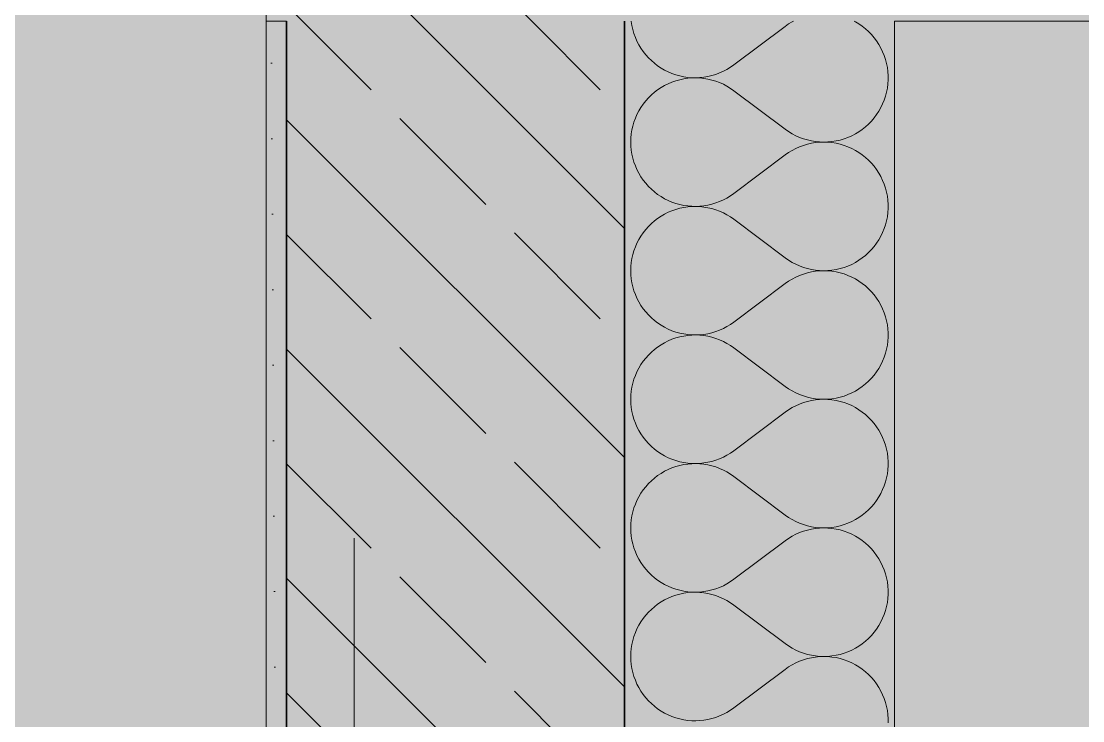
# Model space of a CAD drawing. Header units: metres. Extents: x -22.4 to 53.1, y 133.6 to 157.9.
# Drawn here: x 0.154 to 0.94, y 137.122 to 137.64 of the extents above; entities that cross this region are included whole.
import ezdxf

# ---------------------------------------------------------------- set-up
doc = ezdxf.new("R2010")
doc.units = ezdxf.units.M
doc.header["$MEASUREMENT"] = 0
doc.linetypes.add('Strichpunktlinie', pattern=[0.006703, 0.003528, -0.001764, 0, -0.001411])
for name, color, linetype in [('00  Raster', 7, 'Continuous'), ('10  Treppen + Rampen', 7, 'Continuous'), ('10  Wand Massiv', 7, 'Continuous'), ('10  Wand Massiv_Schnittschraffur', 7, 'Continuous'), ('Neubau_10  Treppen + Rampen', 7, 'Continuous')]:
    doc.layers.add(name, color=color, linetype=linetype)
pattern_1 = [(135, (-110.10794, 75.26466), (0.08485281, 0.08485281), []), (135, (-110.15037, 75.22224), (0.08485281, 0.08485281), [0.09, -0.03])]

# ---------------------------------------------------------------- blocks, each defined once
blk = doc.blocks.new('*X8', base_point=(-23.4289, 120.77961))
at = {"layer": '10  Wand Massiv_Schnittschraffur', "color": 98, "linetype": 'Continuous', "lineweight": 13, "ltscale": 1000, "true_color": 0x000100}
for p, q in [((0.60553, 137.63991), (0.60556, 137.63961)), ((0.60556, 137.63961), (0.60604, 137.63663)), ((0.60604, 137.63663), (0.6067, 137.63369)), ((0.6067, 137.63369), (0.60754, 137.6308)), ((0.71947, 137.63609), (0.68137, 137.60752)), ((0.72197, 137.63785), (0.71947, 137.63609)), ((0.72458, 137.63944), (0.72197, 137.63785)), ((0.72548, 137.63991), (0.72458, 137.63944)), ((0.77136, 137.63951), (0.7706, 137.63991)), ((0.77397, 137.63793), (0.77136, 137.63951)), ((0.77648, 137.63619), (0.77397, 137.63793)), ((0.77887, 137.63428), (0.77648, 137.63619)), ((0.78114, 137.63223), (0.77887, 137.63428)), ((0.60754, 137.6308), (0.60857, 137.62797)), ((0.60857, 137.62797), (0.60977, 137.62521)), ((0.78326, 137.63004), (0.78114, 137.63223)), ((0.78525, 137.62771), (0.78326, 137.63004)), ((0.78708, 137.62527), (0.78525, 137.62771)), ((0.60977, 137.62521), (0.61115, 137.62253)), ((0.61115, 137.62253), (0.61269, 137.61994)), ((0.61269, 137.61994), (0.6144, 137.61746)), ((0.78874, 137.62271), (0.78708, 137.62527)), ((0.79025, 137.62004), (0.78874, 137.62271)), ((0.79157, 137.61729), (0.79025, 137.62004)), ((0.6144, 137.61746), (0.61625, 137.61509)), ((0.61625, 137.61509), (0.61826, 137.61284)), ((0.61826, 137.61284), (0.6204, 137.61072)), ((0.6204, 137.61072), (0.62267, 137.60874)), ((0.79272, 137.61446), (0.79157, 137.61729)), ((0.79368, 137.61156), (0.79272, 137.61446)), ((0.79446, 137.6086), (0.79368, 137.61156)), ((0.62267, 137.60874), (0.62506, 137.60691)), ((0.62506, 137.60691), (0.62756, 137.60523)), ((0.62756, 137.60523), (0.63017, 137.60372)), ((0.63017, 137.60372), (0.63286, 137.60237)), ((0.63286, 137.60237), (0.63564, 137.6012)), ((0.67092, 137.60158), (0.67367, 137.60281)), ((0.67367, 137.60281), (0.67634, 137.60422)), ((0.67634, 137.60422), (0.67891, 137.60579)), ((0.67891, 137.60579), (0.68137, 137.60752)), ((0.79505, 137.60561), (0.79446, 137.6086)), ((0.79544, 137.60257), (0.79505, 137.60561)), ((0.79563, 137.59952), (0.79544, 137.60257)), ((0.63564, 137.5948), (0.63286, 137.59362)), ((0.63564, 137.6012), (0.63848, 137.6002)), ((0.63848, 137.59579), (0.63564, 137.5948)), ((0.63848, 137.6002), (0.64138, 137.59939)), ((0.64138, 137.59661), (0.63848, 137.59579)), ((0.64138, 137.59939), (0.64432, 137.59876)), ((0.64432, 137.59724), (0.64138, 137.59661)), ((0.64432, 137.59876), (0.6473, 137.59832)), ((0.6473, 137.59768), (0.64432, 137.59724)), ((0.6473, 137.59832), (0.65031, 137.59806)), ((0.65031, 137.59793), (0.6473, 137.59768)), ((0.65031, 137.59806), (0.65332, 137.598)), ((0.65332, 137.59799), (0.65031, 137.59793)), ((0.65332, 137.598), (0.65633, 137.59813)), ((0.65633, 137.59787), (0.65332, 137.59799)), ((0.65633, 137.59813), (0.65932, 137.59845)), ((0.65932, 137.59755), (0.65633, 137.59787)), ((0.65932, 137.59845), (0.66229, 137.59895)), ((0.66229, 137.59704), (0.65932, 137.59755)), ((0.66229, 137.59895), (0.66522, 137.59965)), ((0.66522, 137.59635), (0.66229, 137.59704)), ((0.66522, 137.59965), (0.6681, 137.60052)), ((0.6681, 137.59547), (0.66522, 137.59635)), ((0.6681, 137.60052), (0.67092, 137.60158)), ((0.67092, 137.59441), (0.6681, 137.59547)), ((0.67367, 137.59318), (0.67092, 137.59441)), ((0.79544, 137.59342), (0.79563, 137.59647)), ((0.79563, 137.59647), (0.79563, 137.59952)), ((0.62267, 137.58725), (0.6204, 137.58527)), ((0.62506, 137.58908), (0.62267, 137.58725)), ((0.62756, 137.59076), (0.62506, 137.58908)), ((0.63017, 137.59227), (0.62756, 137.59076)), ((0.63286, 137.59362), (0.63017, 137.59227)), ((0.67634, 137.59177), (0.67367, 137.59318)), ((0.67891, 137.5902), (0.67634, 137.59177)), ((0.68137, 137.58847), (0.67891, 137.5902)), ((0.71947, 137.5599), (0.68137, 137.58847)), ((0.79368, 137.58443), (0.79446, 137.58739)), ((0.79446, 137.58739), (0.79505, 137.59039)), ((0.79505, 137.59039), (0.79544, 137.59342)), ((0.6144, 137.57853), (0.61269, 137.57605)), ((0.61625, 137.58091), (0.6144, 137.57853)), ((0.61826, 137.58316), (0.61625, 137.58091)), ((0.6204, 137.58527), (0.61826, 137.58316)), ((0.79025, 137.57595), (0.79157, 137.5787)), ((0.79157, 137.5787), (0.79272, 137.58153)), ((0.79272, 137.58153), (0.79368, 137.58443)), ((0.60977, 137.57078), (0.60857, 137.56802)), ((0.61115, 137.57346), (0.60977, 137.57078)), ((0.61269, 137.57605), (0.61115, 137.57346)), ((0.78525, 137.56828), (0.78708, 137.57073)), ((0.78708, 137.57073), (0.78874, 137.57329)), ((0.78874, 137.57329), (0.79025, 137.57595)), ((0.60754, 137.56519), (0.6067, 137.5623)), ((0.60857, 137.56802), (0.60754, 137.56519)), ((0.77887, 137.56171), (0.78114, 137.56376)), ((0.78114, 137.56376), (0.78326, 137.56595)), ((0.78326, 137.56595), (0.78525, 137.56828)), ((0.60556, 137.55639), (0.60528, 137.55339)), ((0.60604, 137.55936), (0.60556, 137.55639)), ((0.6067, 137.5623), (0.60604, 137.55936)), ((0.71947, 137.5599), (0.72197, 137.55815)), ((0.72197, 137.55815), (0.72458, 137.55656)), ((0.72458, 137.55656), (0.72728, 137.55514)), ((0.72728, 137.55514), (0.73008, 137.5539)), ((0.76585, 137.55384), (0.76865, 137.55507)), ((0.76865, 137.55507), (0.77136, 137.55648)), ((0.77136, 137.55648), (0.77397, 137.55806)), ((0.77397, 137.55806), (0.77648, 137.55981)), ((0.77648, 137.55981), (0.77887, 137.56171)), ((0.60528, 137.55339), (0.60518, 137.55038)), ((0.60518, 137.55038), (0.60528, 137.54737)), ((0.60528, 137.54737), (0.60556, 137.54437)), ((0.73008, 137.5539), (0.73294, 137.55283)), ((0.73294, 137.54792), (0.73008, 137.54686)), ((0.73294, 137.55283), (0.73587, 137.55196)), ((0.73587, 137.5488), (0.73294, 137.54792)), ((0.73587, 137.55196), (0.73885, 137.55127)), ((0.73885, 137.54948), (0.73587, 137.5488)), ((0.73885, 137.55127), (0.74186, 137.55078)), ((0.74186, 137.54998), (0.73885, 137.54948)), ((0.74186, 137.55078), (0.7449, 137.55048)), ((0.7449, 137.55027), (0.74186, 137.54998)), ((0.7449, 137.55048), (0.74796, 137.55038)), ((0.74796, 137.55038), (0.7449, 137.55027)), ((0.74796, 137.55038), (0.75101, 137.55047)), ((0.75101, 137.55028), (0.74796, 137.55038)), ((0.75101, 137.55047), (0.75405, 137.55076)), ((0.75405, 137.55), (0.75101, 137.55028)), ((0.75405, 137.55076), (0.75707, 137.55124)), ((0.75707, 137.54951), (0.75405, 137.55)), ((0.75707, 137.55124), (0.76005, 137.55192)), ((0.76005, 137.54884), (0.75707, 137.54951)), ((0.76005, 137.55192), (0.76298, 137.55278)), ((0.76298, 137.54797), (0.76005, 137.54884)), ((0.76298, 137.55278), (0.76585, 137.55384)), ((0.76585, 137.54692), (0.76298, 137.54797)), ((0.60556, 137.54437), (0.60604, 137.54139)), ((0.60604, 137.54139), (0.6067, 137.53846)), ((0.71947, 137.54085), (0.68137, 137.51228)), ((0.72197, 137.54261), (0.71947, 137.54085)), ((0.72458, 137.5442), (0.72197, 137.54261)), ((0.72728, 137.54562), (0.72458, 137.5442)), ((0.73008, 137.54686), (0.72728, 137.54562)), ((0.76865, 137.54569), (0.76585, 137.54692)), ((0.77136, 137.54428), (0.76865, 137.54569)), ((0.77397, 137.5427), (0.77136, 137.54428)), ((0.77648, 137.54095), (0.77397, 137.5427)), ((0.77887, 137.53905), (0.77648, 137.54095)), ((0.6067, 137.53846), (0.60754, 137.53556)), ((0.60754, 137.53556), (0.60857, 137.53273)), ((0.60857, 137.53273), (0.60977, 137.52997)), ((0.78114, 137.53699), (0.77887, 137.53905)), ((0.78326, 137.5348), (0.78114, 137.53699)), ((0.78525, 137.53248), (0.78326, 137.5348)), ((0.78708, 137.53003), (0.78525, 137.53248)), ((0.60977, 137.52997), (0.61115, 137.52729)), ((0.61115, 137.52729), (0.61269, 137.52471)), ((0.61269, 137.52471), (0.6144, 137.52222)), ((0.78874, 137.52747), (0.78708, 137.53003)), ((0.79025, 137.52481), (0.78874, 137.52747)), ((0.79157, 137.52205), (0.79025, 137.52481)), ((0.6144, 137.52222), (0.61625, 137.51985)), ((0.61625, 137.51985), (0.61826, 137.5176)), ((0.61826, 137.5176), (0.6204, 137.51548)), ((0.79272, 137.51922), (0.79157, 137.52205)), ((0.79368, 137.51632), (0.79272, 137.51922)), ((0.79446, 137.51337), (0.79368, 137.51632)), ((0.6204, 137.51548), (0.62267, 137.5135)), ((0.62267, 137.5135), (0.62506, 137.51167)), ((0.62506, 137.51167), (0.62756, 137.51)), ((0.62756, 137.51), (0.63017, 137.50848)), ((0.63017, 137.50848), (0.63286, 137.50713)), ((0.67367, 137.50758), (0.67634, 137.50898)), ((0.67634, 137.50898), (0.67891, 137.51055)), ((0.67891, 137.51055), (0.68137, 137.51228)), ((0.79505, 137.51037), (0.79446, 137.51337)), ((0.79544, 137.50734), (0.79505, 137.51037)), ((0.63286, 137.50713), (0.63564, 137.50596)), ((0.63564, 137.50596), (0.63848, 137.50496)), ((0.63848, 137.50055), (0.63564, 137.49956)), ((0.63848, 137.50496), (0.64138, 137.50415)), ((0.64138, 137.50137), (0.63848, 137.50055)), ((0.64138, 137.50415), (0.64432, 137.50352)), ((0.64432, 137.502), (0.64138, 137.50137)), ((0.64432, 137.50352), (0.6473, 137.50308)), ((0.6473, 137.50244), (0.64432, 137.502)), ((0.6473, 137.50308), (0.65031, 137.50282)), ((0.65031, 137.50269), (0.6473, 137.50244)), ((0.65031, 137.50282), (0.65332, 137.50276)), ((0.65332, 137.50276), (0.65031, 137.50269)), ((0.65332, 137.50276), (0.65633, 137.50289)), ((0.65633, 137.50263), (0.65332, 137.50276)), ((0.65633, 137.50289), (0.65932, 137.50321)), ((0.65932, 137.50231), (0.65633, 137.50263)), ((0.65932, 137.50321), (0.66229, 137.50371)), ((0.66229, 137.5018), (0.65932, 137.50231)), ((0.66229, 137.50371), (0.66522, 137.50441)), ((0.66522, 137.50111), (0.66229, 137.5018)), ((0.66522, 137.50441), (0.6681, 137.50528)), ((0.6681, 137.50023), (0.66522, 137.50111)), ((0.6681, 137.50528), (0.67092, 137.50634)), ((0.67092, 137.49918), (0.6681, 137.50023)), ((0.67092, 137.50634), (0.67367, 137.50758)), ((0.79563, 137.50429), (0.79544, 137.50734)), ((0.79544, 137.49818), (0.79563, 137.50123)), ((0.79563, 137.50123), (0.79563, 137.50429)), ((0.62506, 137.49385), (0.62267, 137.49201)), ((0.62756, 137.49552), (0.62506, 137.49385)), ((0.63017, 137.49704), (0.62756, 137.49552)), ((0.63286, 137.49838), (0.63017, 137.49704)), ((0.63564, 137.49956), (0.63286, 137.49838)), ((0.67367, 137.49794), (0.67092, 137.49918)), ((0.67634, 137.49654), (0.67367, 137.49794)), ((0.67891, 137.49497), (0.67634, 137.49654)), ((0.68137, 137.49324), (0.67891, 137.49497)), ((0.71947, 137.46466), (0.68137, 137.49324)), ((0.79368, 137.4892), (0.79446, 137.49215)), ((0.79446, 137.49215), (0.79505, 137.49515)), ((0.79505, 137.49515), (0.79544, 137.49818)), ((0.61625, 137.48567), (0.6144, 137.4833)), ((0.61826, 137.48792), (0.61625, 137.48567)), ((0.6204, 137.49004), (0.61826, 137.48792)), ((0.62267, 137.49201), (0.6204, 137.49004)), ((0.79157, 137.48346), (0.79272, 137.4863)), ((0.79272, 137.4863), (0.79368, 137.4892)), ((0.61115, 137.47823), (0.60977, 137.47555)), ((0.61269, 137.48081), (0.61115, 137.47823)), ((0.6144, 137.4833), (0.61269, 137.48081)), ((0.78708, 137.47549), (0.78874, 137.47805)), ((0.78874, 137.47805), (0.79025, 137.48071)), ((0.79025, 137.48071), (0.79157, 137.48346)), ((0.60754, 137.46995), (0.6067, 137.46706)), ((0.60857, 137.47278), (0.60754, 137.46995)), ((0.60977, 137.47555), (0.60857, 137.47278)), ((0.77887, 137.46647), (0.78114, 137.46852)), ((0.78114, 137.46852), (0.78326, 137.47072)), ((0.78326, 137.47072), (0.78525, 137.47304)), ((0.78525, 137.47304), (0.78708, 137.47549)), ((0.60556, 137.46115), (0.60528, 137.45815)), ((0.60604, 137.46412), (0.60556, 137.46115)), ((0.6067, 137.46706), (0.60604, 137.46412)), ((0.71947, 137.46466), (0.72197, 137.46291)), ((0.72197, 137.46291), (0.72458, 137.46132)), ((0.72458, 137.46132), (0.72728, 137.4599)), ((0.76865, 137.45983), (0.77136, 137.46124)), ((0.77136, 137.46124), (0.77397, 137.46282)), ((0.77397, 137.46282), (0.77648, 137.46457)), ((0.77648, 137.46457), (0.77887, 137.46647)), ((0.60528, 137.45815), (0.60518, 137.45514)), ((0.60518, 137.45514), (0.60528, 137.45213)), ((0.72728, 137.4599), (0.73008, 137.45866)), ((0.73008, 137.45866), (0.73294, 137.4576)), ((0.73294, 137.4576), (0.73587, 137.45672)), ((0.73587, 137.45356), (0.73294, 137.45268)), ((0.73587, 137.45672), (0.73885, 137.45604)), ((0.73885, 137.45424), (0.73587, 137.45356)), ((0.73885, 137.45604), (0.74186, 137.45554)), ((0.74186, 137.45474), (0.73885, 137.45424)), ((0.74186, 137.45554), (0.7449, 137.45524)), ((0.7449, 137.45504), (0.74186, 137.45474)), ((0.7449, 137.45524), (0.74796, 137.45514)), ((0.74796, 137.45514), (0.7449, 137.45504)), ((0.74796, 137.45514), (0.75101, 137.45523)), ((0.75101, 137.45505), (0.74796, 137.45514)), ((0.75101, 137.45523), (0.75405, 137.45552)), ((0.75405, 137.45476), (0.75101, 137.45505)), ((0.75405, 137.45552), (0.75707, 137.456)), ((0.75707, 137.45428), (0.75405, 137.45476)), ((0.75707, 137.456), (0.76005, 137.45668)), ((0.76005, 137.4536), (0.75707, 137.45428)), ((0.76005, 137.45668), (0.76298, 137.45755)), ((0.76298, 137.45273), (0.76005, 137.4536)), ((0.76298, 137.45755), (0.76585, 137.4586)), ((0.76585, 137.4586), (0.76865, 137.45983)), ((0.60528, 137.45213), (0.60556, 137.44913)), ((0.60556, 137.44913), (0.60604, 137.44616)), ((0.60604, 137.44616), (0.6067, 137.44322)), ((0.71947, 137.44562), (0.68137, 137.41704)), ((0.72197, 137.44737), (0.71947, 137.44562)), ((0.72458, 137.44896), (0.72197, 137.44737)), ((0.72728, 137.45038), (0.72458, 137.44896)), ((0.73008, 137.45162), (0.72728, 137.45038)), ((0.73294, 137.45268), (0.73008, 137.45162)), ((0.76585, 137.45168), (0.76298, 137.45273)), ((0.76865, 137.45045), (0.76585, 137.45168)), ((0.77136, 137.44904), (0.76865, 137.45045)), ((0.77397, 137.44746), (0.77136, 137.44904)), ((0.77648, 137.44571), (0.77397, 137.44746)), ((0.77887, 137.44381), (0.77648, 137.44571)), ((0.6067, 137.44322), (0.60754, 137.44033)), ((0.60754, 137.44033), (0.60857, 137.43749)), ((0.60857, 137.43749), (0.60977, 137.43473)), ((0.78114, 137.44176), (0.77887, 137.44381)), ((0.78326, 137.43956), (0.78114, 137.44176)), ((0.78525, 137.43724), (0.78326, 137.43956)), ((0.78708, 137.43479), (0.78525, 137.43724)), ((0.60977, 137.43473), (0.61115, 137.43205)), ((0.61115, 137.43205), (0.61269, 137.42947)), ((0.61269, 137.42947), (0.6144, 137.42698)), ((0.78874, 137.43223), (0.78708, 137.43479)), ((0.79025, 137.42957), (0.78874, 137.43223)), ((0.79157, 137.42682), (0.79025, 137.42957)), ((0.6144, 137.42698), (0.61625, 137.42461)), ((0.61625, 137.42461), (0.61826, 137.42236)), ((0.61826, 137.42236), (0.6204, 137.42024)), ((0.79272, 137.42398), (0.79157, 137.42682)), ((0.79368, 137.42108), (0.79272, 137.42398)), ((0.6204, 137.42024), (0.62267, 137.41827)), ((0.62267, 137.41827), (0.62506, 137.41643)), ((0.62506, 137.41643), (0.62756, 137.41476)), ((0.62756, 137.41476), (0.63017, 137.41324)), ((0.67367, 137.41234), (0.67634, 137.41374)), ((0.67634, 137.41374), (0.67891, 137.41531)), ((0.67891, 137.41531), (0.68137, 137.41704)), ((0.79446, 137.41813), (0.79368, 137.42108)), ((0.79505, 137.41513), (0.79446, 137.41813)), ((0.79544, 137.4121), (0.79505, 137.41513)), ((0.63017, 137.41324), (0.63286, 137.4119)), ((0.63286, 137.4119), (0.63564, 137.41072)), ((0.63564, 137.41072), (0.63848, 137.40973)), ((0.63848, 137.40973), (0.64138, 137.40891)), ((0.64138, 137.40613), (0.63848, 137.40532)), ((0.64138, 137.40891), (0.64432, 137.40828)), ((0.64432, 137.40676), (0.64138, 137.40613)), ((0.64432, 137.40828), (0.6473, 137.40784)), ((0.6473, 137.4072), (0.64432, 137.40676)), ((0.6473, 137.40784), (0.65031, 137.40759)), ((0.65031, 137.40746), (0.6473, 137.4072)), ((0.65031, 137.40759), (0.65332, 137.40752)), ((0.65332, 137.40752), (0.65031, 137.40746)), ((0.65332, 137.40752), (0.65633, 137.40765)), ((0.65633, 137.40739), (0.65332, 137.40752)), ((0.65633, 137.40765), (0.65932, 137.40797)), ((0.65932, 137.40707), (0.65633, 137.40739)), ((0.65932, 137.40797), (0.66229, 137.40848)), ((0.66229, 137.40657), (0.65932, 137.40707)), ((0.66229, 137.40848), (0.66522, 137.40917)), ((0.66522, 137.40587), (0.66229, 137.40657)), ((0.66522, 137.40917), (0.6681, 137.41005)), ((0.6681, 137.40499), (0.66522, 137.40587)), ((0.6681, 137.41005), (0.67092, 137.4111)), ((0.67092, 137.4111), (0.67367, 137.41234)), ((0.79563, 137.40905), (0.79544, 137.4121)), ((0.79544, 137.40294), (0.79563, 137.40599)), ((0.79563, 137.40599), (0.79563, 137.40905)), ((0.62506, 137.39861), (0.62267, 137.39678)), ((0.62756, 137.40028), (0.62506, 137.39861)), ((0.63017, 137.4018), (0.62756, 137.40028)), ((0.63286, 137.40315), (0.63017, 137.4018)), ((0.63564, 137.40432), (0.63286, 137.40315)), ((0.63848, 137.40532), (0.63564, 137.40432)), ((0.67092, 137.40394), (0.6681, 137.40499)), ((0.67367, 137.4027), (0.67092, 137.40394)), ((0.67634, 137.4013), (0.67367, 137.4027)), ((0.67891, 137.39973), (0.67634, 137.4013)), ((0.68137, 137.398), (0.67891, 137.39973)), ((0.71947, 137.36943), (0.68137, 137.398)), ((0.79446, 137.39691), (0.79505, 137.39991)), ((0.79505, 137.39991), (0.79544, 137.40294)), ((0.61625, 137.39043), (0.6144, 137.38806)), ((0.61826, 137.39268), (0.61625, 137.39043)), ((0.6204, 137.3948), (0.61826, 137.39268)), ((0.62267, 137.39678), (0.6204, 137.3948)), ((0.79157, 137.38823), (0.79272, 137.39106)), ((0.79272, 137.39106), (0.79368, 137.39396)), ((0.79368, 137.39396), (0.79446, 137.39691)), ((0.61115, 137.38299), (0.60977, 137.38031)), ((0.61269, 137.38557), (0.61115, 137.38299)), ((0.6144, 137.38806), (0.61269, 137.38557)), ((0.78708, 137.38025), (0.78874, 137.38281)), ((0.78874, 137.38281), (0.79025, 137.38547)), ((0.79025, 137.38547), (0.79157, 137.38823)), ((0.60754, 137.37472), (0.6067, 137.37182)), ((0.60857, 137.37755), (0.60754, 137.37472)), ((0.60977, 137.38031), (0.60857, 137.37755)), ((0.78114, 137.37329), (0.78326, 137.37548)), ((0.78326, 137.37548), (0.78525, 137.3778)), ((0.78525, 137.3778), (0.78708, 137.38025)), ((0.60604, 137.36889), (0.60556, 137.36591)), ((0.6067, 137.37182), (0.60604, 137.36889)), ((0.71947, 137.36943), (0.72197, 137.36767)), ((0.72197, 137.36767), (0.72458, 137.36608)), ((0.77136, 137.366), (0.77397, 137.36758)), ((0.77397, 137.36758), (0.77648, 137.36933)), ((0.77648, 137.36933), (0.77887, 137.37123)), ((0.77887, 137.37123), (0.78114, 137.37329)), ((0.60528, 137.36291), (0.60518, 137.3599)), ((0.60518, 137.3599), (0.60528, 137.35689)), ((0.60556, 137.36591), (0.60528, 137.36291)), ((0.72458, 137.36608), (0.72728, 137.36466)), ((0.72728, 137.36466), (0.73008, 137.36342)), ((0.73008, 137.36342), (0.73294, 137.36236)), ((0.73294, 137.36236), (0.73587, 137.36148)), ((0.73587, 137.36148), (0.73885, 137.3608)), ((0.73885, 137.35901), (0.73587, 137.35832)), ((0.73885, 137.3608), (0.74186, 137.3603)), ((0.74186, 137.3595), (0.73885, 137.35901)), ((0.74186, 137.3603), (0.7449, 137.36001)), ((0.7449, 137.3598), (0.74186, 137.3595)), ((0.7449, 137.36001), (0.74796, 137.3599)), ((0.74796, 137.3599), (0.7449, 137.3598)), ((0.74796, 137.3599), (0.75101, 137.35999)), ((0.75101, 137.35981), (0.74796, 137.3599)), ((0.75101, 137.35999), (0.75405, 137.36028)), ((0.75405, 137.35952), (0.75101, 137.35981)), ((0.75405, 137.36028), (0.75707, 137.36077)), ((0.75707, 137.35904), (0.75405, 137.35952)), ((0.75707, 137.36077), (0.76005, 137.36144)), ((0.76005, 137.35836), (0.75707, 137.35904)), ((0.76005, 137.36144), (0.76298, 137.36231)), ((0.76298, 137.36231), (0.76585, 137.36336)), ((0.76585, 137.36336), (0.76865, 137.36459)), ((0.76865, 137.36459), (0.77136, 137.366)), ((0.60528, 137.35689), (0.60556, 137.35389)), ((0.60556, 137.35389), (0.60604, 137.35092)), ((0.60604, 137.35092), (0.6067, 137.34798)), ((0.72197, 137.35213), (0.71947, 137.35038)), ((0.72458, 137.35372), (0.72197, 137.35213)), ((0.72728, 137.35514), (0.72458, 137.35372)), ((0.73008, 137.35638), (0.72728, 137.35514)), ((0.73294, 137.35745), (0.73008, 137.35638)), ((0.73587, 137.35832), (0.73294, 137.35745)), ((0.76298, 137.3575), (0.76005, 137.35836)), ((0.76585, 137.35644), (0.76298, 137.3575)), ((0.76865, 137.35521), (0.76585, 137.35644)), ((0.77136, 137.3538), (0.76865, 137.35521)), ((0.77397, 137.35222), (0.77136, 137.3538)), ((0.77648, 137.35047), (0.77397, 137.35222)), ((0.6067, 137.34798), (0.60754, 137.34509)), ((0.60754, 137.34509), (0.60857, 137.34226)), ((0.71947, 137.35038), (0.68137, 137.32181)), ((0.77887, 137.34857), (0.77648, 137.35047)), ((0.78114, 137.34652), (0.77887, 137.34857)), ((0.78326, 137.34432), (0.78114, 137.34652)), ((0.78525, 137.342), (0.78326, 137.34432)), ((0.60857, 137.34226), (0.60977, 137.3395)), ((0.60977, 137.3395), (0.61115, 137.33682)), ((0.61115, 137.33682), (0.61269, 137.33423)), ((0.78708, 137.33955), (0.78525, 137.342)), ((0.78874, 137.33699), (0.78708, 137.33955)), ((0.79025, 137.33433), (0.78874, 137.33699)), ((0.61269, 137.33423), (0.6144, 137.33175)), ((0.6144, 137.33175), (0.61625, 137.32937)), ((0.61625, 137.32937), (0.61826, 137.32712)), ((0.61826, 137.32712), (0.6204, 137.32501)), ((0.79157, 137.33158), (0.79025, 137.33433)), ((0.79272, 137.32875), (0.79157, 137.33158)), ((0.79368, 137.32585), (0.79272, 137.32875)), ((0.6204, 137.32501), (0.62267, 137.32303)), ((0.62267, 137.32303), (0.62506, 137.3212)), ((0.62506, 137.3212), (0.62756, 137.31952)), ((0.62756, 137.31952), (0.63017, 137.318)), ((0.67634, 137.31851), (0.67891, 137.32008)), ((0.67891, 137.32008), (0.68137, 137.32181)), ((0.79446, 137.32289), (0.79368, 137.32585)), ((0.79505, 137.31989), (0.79446, 137.32289)), ((0.79544, 137.31686), (0.79505, 137.31989)), ((0.63017, 137.318), (0.63286, 137.31666)), ((0.63286, 137.31666), (0.63564, 137.31548)), ((0.63564, 137.31548), (0.63848, 137.31449)), ((0.63848, 137.31449), (0.64138, 137.31367)), ((0.64138, 137.31367), (0.64432, 137.31304)), ((0.64432, 137.31152), (0.64138, 137.31089)), ((0.64432, 137.31304), (0.6473, 137.3126)), ((0.6473, 137.31196), (0.64432, 137.31152)), ((0.6473, 137.3126), (0.65031, 137.31235)), ((0.65031, 137.31222), (0.6473, 137.31196)), ((0.65031, 137.31235), (0.65332, 137.31229)), ((0.65332, 137.31228), (0.65031, 137.31222)), ((0.65332, 137.31229), (0.65633, 137.31241)), ((0.65633, 137.31215), (0.65332, 137.31228)), ((0.65633, 137.31241), (0.65932, 137.31273)), ((0.65932, 137.31183), (0.65633, 137.31215)), ((0.65932, 137.31273), (0.66229, 137.31324)), ((0.66229, 137.31133), (0.65932, 137.31183)), ((0.66229, 137.31324), (0.66522, 137.31393)), ((0.66522, 137.31393), (0.6681, 137.31481)), ((0.6681, 137.31481), (0.67092, 137.31587)), ((0.67092, 137.31587), (0.67367, 137.3171)), ((0.67367, 137.3171), (0.67634, 137.31851)), ((0.79563, 137.31381), (0.79544, 137.31686)), ((0.79563, 137.31075), (0.79563, 137.31381)), ((0.62756, 137.30505), (0.62506, 137.30337)), ((0.63017, 137.30656), (0.62756, 137.30505)), ((0.63286, 137.30791), (0.63017, 137.30656)), ((0.63564, 137.30908), (0.63286, 137.30791)), ((0.63848, 137.31008), (0.63564, 137.30908)), ((0.64138, 137.31089), (0.63848, 137.31008)), ((0.66522, 137.31063), (0.66229, 137.31133)), ((0.6681, 137.30976), (0.66522, 137.31063)), ((0.67092, 137.3087), (0.6681, 137.30976)), ((0.67367, 137.30747), (0.67092, 137.3087)), ((0.67634, 137.30606), (0.67367, 137.30747)), ((0.67891, 137.30449), (0.67634, 137.30606)), ((0.68137, 137.30276), (0.67891, 137.30449)), ((0.79446, 137.30168), (0.79505, 137.30467)), ((0.79505, 137.30467), (0.79544, 137.30771)), ((0.79544, 137.30771), (0.79563, 137.31075)), ((0.61826, 137.29744), (0.61625, 137.29519)), ((0.6204, 137.29956), (0.61826, 137.29744)), ((0.62267, 137.30154), (0.6204, 137.29956)), ((0.62506, 137.30337), (0.62267, 137.30154)), ((0.71947, 137.27419), (0.68137, 137.30276)), ((0.79157, 137.29299), (0.79272, 137.29582)), ((0.79272, 137.29582), (0.79368, 137.29872)), ((0.79368, 137.29872), (0.79446, 137.30168)), ((0.61269, 137.29034), (0.61115, 137.28775)), ((0.6144, 137.29282), (0.61269, 137.29034)), ((0.61625, 137.29519), (0.6144, 137.29282)), ((0.78874, 137.28757), (0.79025, 137.29024)), ((0.79025, 137.29024), (0.79157, 137.29299)), ((0.60857, 137.28231), (0.60754, 137.27948)), ((0.60977, 137.28507), (0.60857, 137.28231)), ((0.61115, 137.28775), (0.60977, 137.28507)), ((0.78114, 137.27805), (0.78326, 137.28024)), ((0.78326, 137.28024), (0.78525, 137.28257)), ((0.78525, 137.28257), (0.78708, 137.28501)), ((0.78708, 137.28501), (0.78874, 137.28757)), ((0.60604, 137.27365), (0.60556, 137.27067)), ((0.6067, 137.27659), (0.60604, 137.27365)), ((0.60754, 137.27948), (0.6067, 137.27659)), ((0.71947, 137.27419), (0.72197, 137.27243)), ((0.72197, 137.27243), (0.72458, 137.27084)), ((0.77136, 137.27077), (0.77397, 137.27235)), ((0.77397, 137.27235), (0.77648, 137.27409)), ((0.77648, 137.27409), (0.77887, 137.27599)), ((0.77887, 137.27599), (0.78114, 137.27805)), ((0.60528, 137.26767), (0.60518, 137.26466)), ((0.60518, 137.26466), (0.60528, 137.26165)), ((0.60556, 137.27067), (0.60528, 137.26767)), ((0.72458, 137.27084), (0.72728, 137.26942)), ((0.72728, 137.26942), (0.73008, 137.26818)), ((0.73008, 137.26818), (0.73294, 137.26712)), ((0.73294, 137.26712), (0.73587, 137.26624)), ((0.73587, 137.26624), (0.73885, 137.26556)), ((0.73885, 137.26556), (0.74186, 137.26507)), ((0.74186, 137.26426), (0.73885, 137.26377)), ((0.74186, 137.26507), (0.7449, 137.26477)), ((0.7449, 137.26456), (0.74186, 137.26426)), ((0.7449, 137.26477), (0.74796, 137.26466)), ((0.74796, 137.26466), (0.7449, 137.26456)), ((0.74796, 137.26466), (0.75101, 137.26476)), ((0.75101, 137.26457), (0.74796, 137.26466)), ((0.75101, 137.26476), (0.75405, 137.26505)), ((0.75405, 137.26428), (0.75101, 137.26457)), ((0.75405, 137.26505), (0.75707, 137.26553)), ((0.75707, 137.2638), (0.75405, 137.26428)), ((0.75707, 137.26553), (0.76005, 137.2662)), ((0.76005, 137.2662), (0.76298, 137.26707)), ((0.76298, 137.26707), (0.76585, 137.26812)), ((0.76585, 137.26812), (0.76865, 137.26935)), ((0.76865, 137.26935), (0.77136, 137.27077)), ((0.60528, 137.26165), (0.60556, 137.25865)), ((0.60556, 137.25865), (0.60604, 137.25568)), ((0.72197, 137.25689), (0.71947, 137.25514)), ((0.72458, 137.25848), (0.72197, 137.25689)), ((0.72728, 137.2599), (0.72458, 137.25848)), ((0.73008, 137.26115), (0.72728, 137.2599)), ((0.73294, 137.26221), (0.73008, 137.26115)), ((0.73587, 137.26308), (0.73294, 137.26221)), ((0.73885, 137.26377), (0.73587, 137.26308)), ((0.76005, 137.26312), (0.75707, 137.2638)), ((0.76298, 137.26226), (0.76005, 137.26312)), ((0.76585, 137.26121), (0.76298, 137.26226)), ((0.76865, 137.25997), (0.76585, 137.26121)), ((0.77136, 137.25856), (0.76865, 137.25997)), ((0.77397, 137.25698), (0.77136, 137.25856)), ((0.77648, 137.25524), (0.77397, 137.25698)), ((0.60604, 137.25568), (0.6067, 137.25274)), ((0.6067, 137.25274), (0.60754, 137.24985)), ((0.60754, 137.24985), (0.60857, 137.24702)), ((0.71947, 137.25514), (0.68137, 137.22657)), ((0.77887, 137.25333), (0.77648, 137.25524)), ((0.78114, 137.25128), (0.77887, 137.25333)), ((0.78326, 137.24909), (0.78114, 137.25128)), ((0.78525, 137.24676), (0.78326, 137.24909)), ((0.60857, 137.24702), (0.60977, 137.24426)), ((0.60977, 137.24426), (0.61115, 137.24158)), ((0.61115, 137.24158), (0.61269, 137.23899)), ((0.78708, 137.24431), (0.78525, 137.24676)), ((0.78874, 137.24175), (0.78708, 137.24431)), ((0.79025, 137.23909), (0.78874, 137.24175)), ((0.61269, 137.23899), (0.6144, 137.23651)), ((0.6144, 137.23651), (0.61625, 137.23414)), ((0.61625, 137.23414), (0.61826, 137.23189)), ((0.79157, 137.23634), (0.79025, 137.23909)), ((0.79272, 137.23351), (0.79157, 137.23634)), ((0.79368, 137.23061), (0.79272, 137.23351)), ((0.61826, 137.23189), (0.6204, 137.22977)), ((0.6204, 137.22977), (0.62267, 137.22779)), ((0.62267, 137.22779), (0.62506, 137.22596)), ((0.62506, 137.22596), (0.62756, 137.22428)), ((0.67891, 137.22484), (0.68137, 137.22657)), ((0.79446, 137.22765), (0.79368, 137.23061)), ((0.79505, 137.22465), (0.79446, 137.22765)), ((0.62756, 137.22428), (0.63017, 137.22277)), ((0.63017, 137.22277), (0.63286, 137.22142)), ((0.63286, 137.22142), (0.63564, 137.22025)), ((0.63564, 137.22025), (0.63848, 137.21925)), ((0.63848, 137.21925), (0.64138, 137.21843)), ((0.64138, 137.21843), (0.64432, 137.21781)), ((0.64432, 137.21781), (0.6473, 137.21736)), ((0.6473, 137.21736), (0.65031, 137.21711)), ((0.65031, 137.21711), (0.65332, 137.21705)), ((0.65332, 137.21705), (0.65633, 137.21718)), ((0.65633, 137.21718), (0.65932, 137.21749)), ((0.65932, 137.21749), (0.66229, 137.218)), ((0.66229, 137.218), (0.66522, 137.21869)), ((0.66522, 137.21869), (0.6681, 137.21957)), ((0.6681, 137.21957), (0.67092, 137.22063)), ((0.67092, 137.22063), (0.67367, 137.22186)), ((0.67367, 137.22186), (0.67634, 137.22327)), ((0.67634, 137.22327), (0.67891, 137.22484)), ((0.79544, 137.22162), (0.79505, 137.22465)), ((0.79563, 137.21857), (0.79544, 137.22162)), ((0.79563, 137.21552), (0.79563, 137.21857)), ((0.62756, 137.20981), (0.62506, 137.20813)), ((0.63017, 137.21132), (0.62756, 137.20981)), ((0.63286, 137.21267), (0.63017, 137.21132)), ((0.63564, 137.21384), (0.63286, 137.21267)), ((0.63848, 137.21484), (0.63564, 137.21384)), ((0.64138, 137.21565), (0.63848, 137.21484)), ((0.64432, 137.21628), (0.64138, 137.21565)), ((0.6473, 137.21673), (0.64432, 137.21628)), ((0.65031, 137.21698), (0.6473, 137.21673)), ((0.65332, 137.21704), (0.65031, 137.21698)), ((0.65633, 137.21691), (0.65332, 137.21704)), ((0.65932, 137.2166), (0.65633, 137.21691)), ((0.66229, 137.21609), (0.65932, 137.2166)), ((0.66522, 137.2154), (0.66229, 137.21609)), ((0.6681, 137.21452), (0.66522, 137.2154)), ((0.67092, 137.21346), (0.6681, 137.21452)), ((0.67367, 137.21223), (0.67092, 137.21346)), ((0.67634, 137.21082), (0.67367, 137.21223)), ((0.67891, 137.20925), (0.67634, 137.21082)), ((0.68137, 137.20752), (0.67891, 137.20925)), ((0.79446, 137.20644), (0.79505, 137.20944)), ((0.79505, 137.20944), (0.79544, 137.21247)), ((0.79544, 137.21247), (0.79563, 137.21552)), ((0.61826, 137.2022), (0.61625, 137.19995)), ((0.6204, 137.20432), (0.61826, 137.2022)), ((0.62267, 137.2063), (0.6204, 137.20432)), ((0.62506, 137.20813), (0.62267, 137.2063)), ((0.71947, 137.17895), (0.68137, 137.20752)), ((0.79272, 137.20058), (0.79368, 137.20348)), ((0.79368, 137.20348), (0.79446, 137.20644)), ((0.61269, 137.1951), (0.61115, 137.19251)), ((0.6144, 137.19758), (0.61269, 137.1951)), ((0.61625, 137.19995), (0.6144, 137.19758)), ((0.78874, 137.19234), (0.79025, 137.195)), ((0.79025, 137.195), (0.79157, 137.19775)), ((0.79157, 137.19775), (0.79272, 137.20058)), ((0.60857, 137.18707), (0.60754, 137.18424)), ((0.60977, 137.18983), (0.60857, 137.18707)), ((0.61115, 137.19251), (0.60977, 137.18983)), ((0.78326, 137.185), (0.78525, 137.18733)), ((0.78525, 137.18733), (0.78708, 137.18978)), ((0.78708, 137.18978), (0.78874, 137.19234)), ((0.60604, 137.17841), (0.60556, 137.17543)), ((0.6067, 137.18135), (0.60604, 137.17841)), ((0.60754, 137.18424), (0.6067, 137.18135)), ((0.71947, 137.17895), (0.72197, 137.1772)), ((0.77397, 137.17711), (0.77648, 137.17885)), ((0.77648, 137.17885), (0.77887, 137.18076)), ((0.77887, 137.18076), (0.78114, 137.18281)), ((0.78114, 137.18281), (0.78326, 137.185)), ((0.60528, 137.17244), (0.60518, 137.16943)), ((0.60556, 137.17543), (0.60528, 137.17244)), ((0.72197, 137.1772), (0.72458, 137.17561)), ((0.72458, 137.17561), (0.72728, 137.17419)), ((0.72728, 137.17419), (0.73008, 137.17294)), ((0.73008, 137.17294), (0.73294, 137.17188)), ((0.73294, 137.17188), (0.73587, 137.17101)), ((0.73587, 137.17101), (0.73885, 137.17032)), ((0.73885, 137.17032), (0.74186, 137.16983)), ((0.75405, 137.16981), (0.75707, 137.17029)), ((0.75707, 137.17029), (0.76005, 137.17097)), ((0.76005, 137.17097), (0.76298, 137.17183)), ((0.76298, 137.17183), (0.76585, 137.17288)), ((0.76585, 137.17288), (0.76865, 137.17412)), ((0.76865, 137.17412), (0.77136, 137.17553)), ((0.77136, 137.17553), (0.77397, 137.17711)), ((0.60518, 137.16943), (0.60528, 137.16641)), ((0.60528, 137.16641), (0.60556, 137.16342)), ((0.60556, 137.16342), (0.60604, 137.16044)), ((0.72458, 137.16325), (0.72197, 137.16166)), ((0.72728, 137.16467), (0.72458, 137.16325)), ((0.73008, 137.16591), (0.72728, 137.16467)), ((0.73294, 137.16697), (0.73008, 137.16591)), ((0.73587, 137.16784), (0.73294, 137.16697)), ((0.73885, 137.16853), (0.73587, 137.16784)), ((0.74186, 137.16902), (0.73885, 137.16853)), ((0.74186, 137.16983), (0.7449, 137.16953)), ((0.7449, 137.16932), (0.74186, 137.16902)), ((0.7449, 137.16953), (0.74796, 137.16943)), ((0.74796, 137.16943), (0.7449, 137.16932)), ((0.74796, 137.16943), (0.75101, 137.16952)), ((0.75101, 137.16933), (0.74796, 137.16943)), ((0.75101, 137.16952), (0.75405, 137.16981)), ((0.75405, 137.16904), (0.75101, 137.16933)), ((0.75707, 137.16856), (0.75405, 137.16904)), ((0.76005, 137.16789), (0.75707, 137.16856)), ((0.76298, 137.16702), (0.76005, 137.16789)), ((0.76585, 137.16597), (0.76298, 137.16702)), ((0.76865, 137.16473), (0.76585, 137.16597)), ((0.77136, 137.16332), (0.76865, 137.16473)), ((0.77397, 137.16174), (0.77136, 137.16332)), ((0.60604, 137.16044), (0.6067, 137.1575)), ((0.6067, 137.1575), (0.60754, 137.15461)), ((0.60754, 137.15461), (0.60857, 137.15178)), ((0.71947, 137.1599), (0.68137, 137.13133)), ((0.72197, 137.16166), (0.71947, 137.1599)), ((0.77648, 137.16), (0.77397, 137.16174)), ((0.77887, 137.15809), (0.77648, 137.16)), ((0.78114, 137.15604), (0.77887, 137.15809)), ((0.78326, 137.15385), (0.78114, 137.15604)), ((0.60857, 137.15178), (0.60977, 137.14902)), ((0.60977, 137.14902), (0.61115, 137.14634)), ((0.78525, 137.15152), (0.78326, 137.15385)), ((0.78708, 137.14908), (0.78525, 137.15152)), ((0.78874, 137.14652), (0.78708, 137.14908)), ((0.79025, 137.14385), (0.78874, 137.14652)), ((0.61115, 137.14634), (0.61269, 137.14375)), ((0.61269, 137.14375), (0.6144, 137.14127)), ((0.6144, 137.14127), (0.61625, 137.1389)), ((0.61625, 137.1389), (0.61826, 137.13665)), ((0.79157, 137.1411), (0.79025, 137.14385)), ((0.79272, 137.13827), (0.79157, 137.1411)), ((0.61826, 137.13665), (0.6204, 137.13453)), ((0.6204, 137.13453), (0.62267, 137.13255)), ((0.62267, 137.13255), (0.62506, 137.13072)), ((0.62506, 137.13072), (0.62756, 137.12904)), ((0.67891, 137.1296), (0.68137, 137.13133)), ((0.79368, 137.13537), (0.79272, 137.13827)), ((0.79446, 137.13241), (0.79368, 137.13537)), ((0.79505, 137.12941), (0.79446, 137.13241)), ((0.62756, 137.12904), (0.63017, 137.12753)), ((0.63017, 137.12753), (0.63286, 137.12618)), ((0.63286, 137.12618), (0.63564, 137.12501)), ((0.63564, 137.12501), (0.63848, 137.12401)), ((0.63848, 137.12401), (0.64138, 137.1232)), ((0.64138, 137.1232), (0.64432, 137.12257)), ((0.66229, 137.12276), (0.66522, 137.12346)), ((0.66522, 137.12346), (0.6681, 137.12433)), ((0.6681, 137.12433), (0.67092, 137.12539)), ((0.67092, 137.12539), (0.67367, 137.12662)), ((0.67367, 137.12662), (0.67634, 137.12803)), ((0.67634, 137.12803), (0.67891, 137.1296)), ((0.79544, 137.12638), (0.79505, 137.12941)), ((0.79563, 137.12333), (0.79544, 137.12638)), ((0.79563, 137.12028), (0.79563, 137.12333)), ((0.64432, 137.12257), (0.6473, 137.12212)), ((0.6473, 137.12212), (0.65031, 137.12187)), ((0.65031, 137.12187), (0.65332, 137.12181)), ((0.65332, 137.12181), (0.65633, 137.12194)), ((0.65633, 137.12194), (0.65932, 137.12226)), ((0.65932, 137.12226), (0.66229, 137.12276))]:
    blk.add_line(p, q, dxfattribs=at)

msp = doc.modelspace()

# ---------------------------------------------------------------- hatches: boundary and pattern name
at = {"layer": '10  Wand Massiv_Schnittschraffur', "linetype": 'Continuous', "lineweight": 0, "true_color": 0xffffff}
for points in [[(0.60042, 137.83991), (0.35042, 137.83991), (0.35042, 137.63991), (0.60042, 137.63991)], [(0.35042, 135.18991), (0.35042, 137.63991), (0.33542, 137.63991), (0.33542, 135.18991)], [(0.60042, 135.18991), (0.60042, 137.63991), (0.35042, 137.63991), (0.35042, 135.18991)]]:
    msp.add_hatch(color=7, dxfattribs=at).paths.add_polyline_path(points)
at = {"layer": '10  Wand Massiv_Schnittschraffur', "linetype": 'Continuous', "lineweight": 13, "true_color": 0x000100}
h = msp.add_hatch(dxfattribs=at)
h.set_pattern_fill('Beton__Stahlbeton_0001', color=98, style=0, pattern_type=2)
h.set_pattern_definition(pattern_1)
h.paths.add_polyline_path([(0.60042, 137.83991), (0.35042, 137.83991), (0.35042, 137.63991), (0.60042, 137.63991)])
h = msp.add_hatch(dxfattribs=at)
h.set_pattern_fill('Gips_0001', color=98, style=0, pattern_type=2)
h.set_pattern_definition([(26.86749, (-110.107942, 75.264664), (-0.0112982155, 0.0223013526), [0, -0.025])])
h.paths.add_polyline_path([(0.35042, 135.18991), (0.35042, 137.63991), (0.33542, 137.63991), (0.33542, 135.18991)])
h = msp.add_hatch(dxfattribs=at)
h.set_pattern_fill('Beton__Stahlbeton_0001', color=98, style=0, pattern_type=2)
h.set_pattern_definition(pattern_1)
h.paths.add_polyline_path([(0.60042, 135.18991), (0.60042, 137.63991), (0.35042, 137.63991), (0.35042, 135.18991)])
at = {"layer": 'Neubau_10  Treppen + Rampen', "linetype": 'Continuous', "lineweight": 0, "true_color": 0x8f8f8f}
msp.add_hatch(color=252, dxfattribs=at).paths.add_polyline_path([(-5.76694, 137.83991), (-5.76695, 133.7291), (0.95033, 133.7291), (0.95034, 137.83991)])

# ---------------------------------------------------------------- linework, layer by layer
at = {"layer": '00  Raster', "color": 7, "linetype": 'Strichpunktlinie', "lineweight": 13, "ltscale": 1000}
msp.add_line((0.40042, 133.7291), (0.40042, 155.88991), dxfattribs=at)
at = {"layer": '10  Wand Massiv', "color": 7, "linetype": 'Continuous', "lineweight": 35, "ltscale": 1000}
for p, q in [((0.35042, 137.63991), (0.35042, 135.18991)), ((0.60042, 135.18991), (0.60042, 137.63991))]:
    msp.add_line(p, q, dxfattribs=at)
at = {"layer": '10  Wand Massiv', "color": 7, "linetype": 'Continuous', "lineweight": 13, "ltscale": 1000, "flags": 128}
for points in [[(0.33542, 137.63991), (0.33542, 137.83991)], [(0.33542, 137.63991), (0.33542, 135.18991)], [(0.33542, 137.63991), (0.35042, 137.63991)], [(0.80042, 134.92491), (0.80042, 137.63991)], [(0.80042, 137.63991), (3.81843, 137.63991)]]:
    msp.add_lwpolyline(points, dxfattribs=at)

# ---------------------------------------------------------------- block references
at = {"layer": '10  Treppen + Rampen', "color": 7, "linetype": 'Continuous', "lineweight": 13, "ltscale": 1000}
msp.add_blockref('*X8', (-23.4289, 120.77961), dxfattribs=at)

doc.saveas('drawing.dxf')
